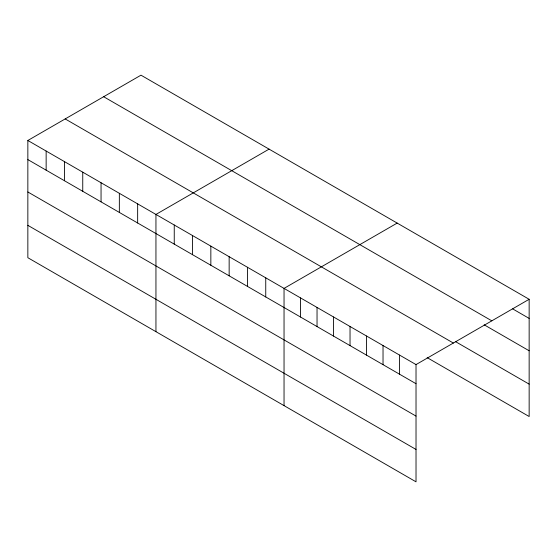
<?xml version="1.0" encoding="UTF-8"?>
<svg xmlns="http://www.w3.org/2000/svg" width="557" height="557" viewBox="0 0 557 557"><rect width="100%" height="100%" fill="white"/><g stroke="black" fill="none" stroke-linecap="round" stroke-linejoin="round"><path stroke-width="0.84" d="M27.85 140.482L416.023 364.591L416.023 481.826L27.85 257.717L27.85 140.482L140.977 75.174L529.15 299.283L529.15 416.518L427.163 357.636M269.073 149.13L155.946 214.438L155.946 331.673M397.169 223.085L284.042 288.394L284.042 405.628M416.023 364.591L529.15 299.283M512.656 308.877L529.15 318.402M103.644 96.723L491.817 320.832M484.158 324.801L529.15 350.778M455.661 341.713L529.15 384.135M65.183 118.933L453.356 343.042M27.85 159.601L416.023 383.71M27.85 191.977L416.023 416.093M27.85 225.341L416.023 449.45M399.529 355.067L399.529 374.186M383.028 345.542L383.028 364.661M366.534 336.017L366.534 355.136M350.033 326.493L350.033 345.612M333.539 316.968L333.539 336.087M317.037 307.443L317.037 326.562M300.543 297.918L300.543 317.037M265.745 277.832L265.745 296.951M247.447 267.263L247.447 286.382M229.15 256.7L229.15 275.819M210.845 246.138L210.845 265.25M192.548 235.569L192.548 254.688M174.25 225.007L174.25 244.119M137.649 203.876L137.649 222.995M119.351 193.307L119.351 212.426M101.047 182.745L101.047 201.864M82.749 172.176L82.749 191.295M64.452 161.614L64.452 180.733M46.147 151.051L46.147 170.163"/></g></svg>
